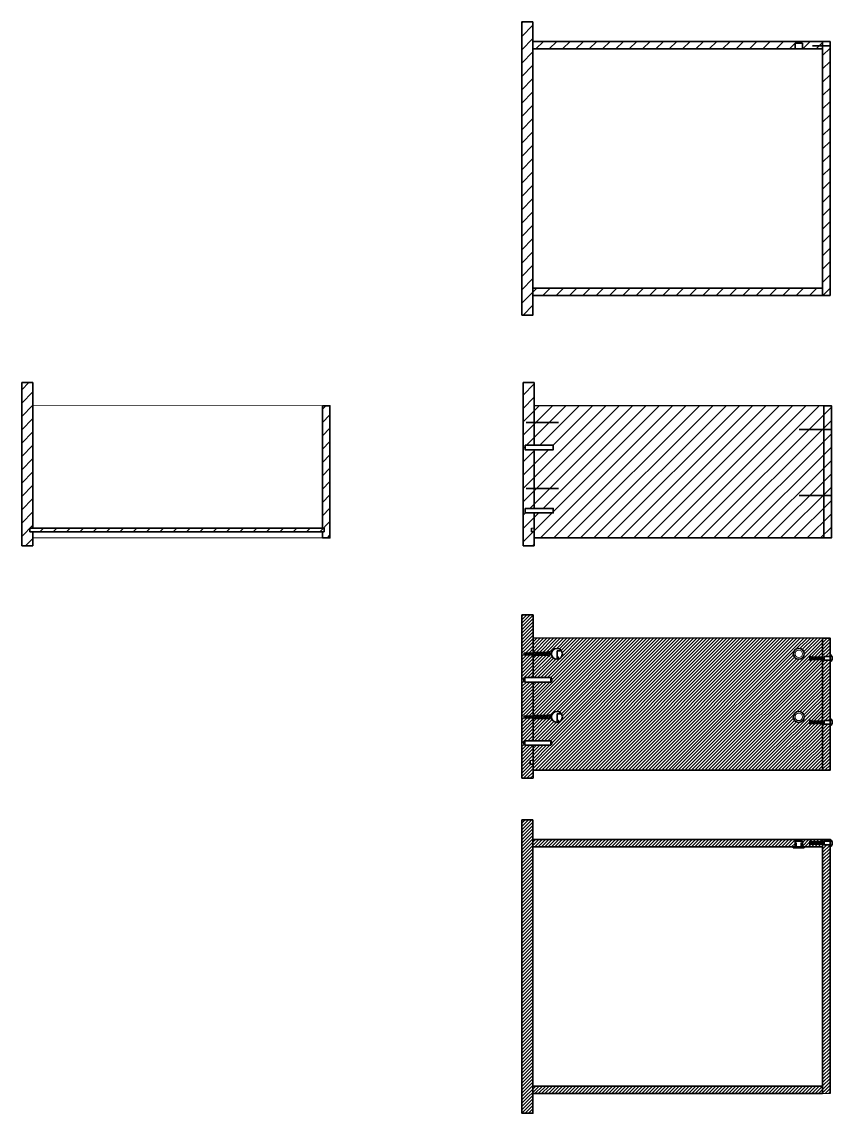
# Model space of a CAD drawing. Header units: centimetres. Extents: x -22520 to 4817, y -4630 to 5423.
# Drawn here: x -691 to 400, y -2115 to -645 of the extents above; entities that cross this region are included whole.
import ezdxf

# ---------------------------------------------------------------- set-up
doc = ezdxf.new("R2010")
doc.units = ezdxf.units.CM
for name, color, linetype, lineweight in [('A-ELEV-MBE', 7, 'Continuous', 18), ('A-SECT-MCUT', 7, 'Continuous', 35), ('A-SECT-MCUT1', 7, 'Continuous', 35)]:
    doc.layers.add(name, color=color, linetype=linetype, lineweight=lineweight)

msp = doc.modelspace()

# ---------------------------------------------------------------- hatches: boundary and pattern name
at = {"layer": 'A-SECT-MCUT', "true_color": 0x636466}
h = msp.add_hatch(dxfattribs=at)
h.set_pattern_fill('ANSI31', color=251, scale=4)
h.paths.add_polyline_path([(-3.1, -645.1), (-18.1, -645.1), (-18.1, -1040.1), (-3.1, -1040.1)])
h.paths.add_polyline_path([(397, -677.5), (387, -677.5), (387, -1013.6), (397, -1013.6)])
h.paths.add_polyline_path([(387, -1003.6), (-3.1, -1003.6), (-3.1, -1013.6), (387, -1013.6)])
h.paths.add_polyline_path([(387, -671.6), (-3.1, -671.6), (-3.1, -681.6), (349.8, -681.6), (349.8, -674), (359.8, -674), (359.8, -681.6), (387, -681.6), (387, -677.5)])
h.paths.add_polyline_path([(397, -671.6), (387, -671.6), (387, -677.5), (397, -677.5)])
at = {"layer": 'A-SECT-MCUT', "lineweight": 13, "true_color": 0x636466}
h = msp.add_hatch(dxfattribs=at)
h.set_pattern_fill('ANSI31', color=251, scale=4)
h.paths.add_polyline_path([(-676.5, -1130.9), (-691.5, -1130.9), (-691.5, -1350.9), (-676.5, -1350.9), (-676.5, -1331.9), (-680.5, -1331.9), (-680.5, -1326.9), (-676.5, -1326.9)])
h.paths.add_polyline_path([(-284.5, -1326.9), (-680.5, -1326.9), (-680.5, -1331.9), (-676.5, -1331.9), (-284.5, -1331.9)])
h.paths.add_polyline_path([(-276.5, -1162.1), (-286.5, -1162.1), (-286.5, -1326.9), (-284.5, -1326.9), (-284.5, -1331.9), (-286.5, -1331.9), (-286.5, -1340.1), (-276.5, -1340.1)])
h = msp.add_hatch(dxfattribs=at)
h.set_pattern_fill('ANSI31', color=251, scale=4)
h.paths.add_polyline_path([(388.7, -1162.1), (-1.3, -1161.9), (-1.3, -1215.4), (22.7, -1215.4), (24.2, -1216.9), (24.2, -1219.9), (22.7, -1221.4), (-1.3, -1221.4), (-1.3, -1300.4), (22.7, -1300.4), (24.2, -1301.9), (24.2, -1304.9), (22.7, -1306.4), (-1.3, -1306.4), (-1.3, -1331.9), (-1.3, -1339.9), (388.7, -1340.1), (388.7, -1331.9), (388.7, -1277.9)])
h.paths.add_polyline_path([(-1.3, -1130.9), (-16.3, -1130.9), (-16.3, -1350.9), (-1.3, -1350.9), (-1.3, -1331.9), (-5.3, -1331.9), (-5.3, -1326.9), (-1.3, -1326.9), (-1.3, -1306.4), (-12.3, -1306.4), (-13.8, -1304.9), (-13.8, -1301.9), (-12.3, -1300.4), (-1.3, -1300.4), (-1.3, -1221.4), (-12.3, -1221.4), (-13.8, -1219.9), (-13.8, -1216.9), (-12.3, -1215.4), (-1.3, -1215.4)])
h.paths.add_polyline_path([(398.7, -1162.1), (388.7, -1162.1), (388.7, -1194), (398.7, -1194)])
h.paths.add_polyline_path([(398.7, -1194), (388.7, -1194), (388.7, -1277.9), (388.7, -1282.9), (398.7, -1282.9)])
h.paths.add_polyline_path([(398.7, -1282.9), (388.7, -1282.9), (388.7, -1331.9), (388.7, -1340.1), (398.7, -1340.1)])
h = msp.add_hatch(dxfattribs=at)
h.set_pattern_fill('ANSI31', color=251)
h.paths.add_polyline_path([(387, -1503.3), (372, -1503.3), (372, -1504.7), (371.3, -1504.7), (369.8, -1504.7), (369.8, -1499.7), (372, -1499.7), (372, -1501.2), (387, -1501.2), (387, -1499.7), (387, -1474.9), (-3, -1474.7), (-3, -1492.7, 0.333333), (-0.3, -1494.2), (17, -1494.2, 0.257195), (19, -1492.7), (19, -1495.2), (21.8, -1495.2, -0.933988), (36.5, -1496.2, -0.933988), (21.8, -1497.2), (19, -1497.2), (19, -1499.7, 0.333333), (16.3, -1498.2), (-1, -1498.2, 0.257195), (-3, -1499.7), (-3, -1528.2), (21, -1528.2), (22.5, -1529.7), (22.5, -1532.7), (21, -1534.2), (-3, -1534.2), (-3, -1577.7, 0.333333), (-0.3, -1579.2), (17, -1579.2, 0.257195), (19, -1577.7), (19, -1580.2), (21.8, -1580.2, -0.933988), (36.5, -1581.2, -0.933988), (21.8, -1582.2), (19, -1582.2), (19, -1584.7, 0.333333), (16.3, -1583.2), (-1, -1583.2, 0.257195), (-3, -1584.7), (-3, -1613.2), (21, -1613.2), (22.5, -1614.7), (22.5, -1617.7), (21, -1619.2), (-3, -1619.2), (-3, -1644.7), (-3, -1652.7), (387, -1652.9), (387, -1644.7), (387, -1590.7), (387, -1589.4), (372, -1589.4), (372, -1590.8), (371.3, -1590.8), (369.8, -1590.8), (369.8, -1585.8), (372, -1585.8), (372, -1587.3), (387, -1587.3), (387, -1585.8)])
h.paths.add_polyline_path([(347.5, -1496.2, -1), (362.2, -1496.2, -1)], flags=16)
h.paths.add_polyline_path([(349.8, -1496.2, -1), (359.8, -1496.2, -1)], flags=0)
h.paths.add_polyline_path([(362.2, -1581.2, -1), (347.5, -1581.2, -1)], flags=16)
h.paths.add_polyline_path([(359.8, -1581.2, -1), (349.8, -1581.2, -1)], flags=0)
h.paths.add_polyline_path([(397, -1504.7), (389.1, -1504.7), (389.1, -1503.3), (387, -1503.3), (387, -1585.8), (387, -1585.9), (387, -1587.3), (389.1, -1587.3), (389.1, -1585.8), (397, -1585.8)])
h.paths.add_polyline_path([(397, -1474.9), (387, -1474.9), (387, -1499.7), (387, -1501.2), (389.1, -1501.2), (389.1, -1499.7), (397, -1499.7)])
h.paths.add_polyline_path([(397, -1590.8), (389.1, -1590.8), (389.1, -1589.4), (387, -1589.4), (387, -1590.7), (387, -1644.7), (387, -1652.9), (397, -1652.9)])
h.paths.add_polyline_path([(-3, -1443.7), (-18, -1443.7), (-18, -1663.7), (-3, -1663.7), (-3, -1644.7), (-7, -1644.7), (-7, -1639.7), (-3, -1639.7), (-3, -1619.2), (-14, -1619.2), (-15.5, -1617.7), (-15.5, -1614.7), (-14, -1613.2), (-3, -1613.2), (-3, -1584.7), (-3, -1582.4), (-15, -1582.4), (-15, -1580.1), (-3, -1580.1), (-3, -1577.7), (-3, -1534.2), (-14, -1534.2), (-15.5, -1532.7), (-15.5, -1529.7), (-14, -1528.2), (-3, -1528.2), (-3, -1499.7), (-3, -1497.4), (-15, -1497.4), (-15, -1495.1), (-3, -1495.1)])
h = msp.add_hatch(dxfattribs=at)
h.set_pattern_fill('ANSI31', color=251)
h.paths.add_polyline_path([(397, -1746.3), (387, -1746.3), (387, -1750), (389.1, -1750), (389.1, -1748.6), (397, -1748.6)])
h.paths.add_polyline_path([(397, -1753.6), (388, -1753.6), (388, -1752.1), (387, -1752.1), (387, -2088.3), (397, -2088.3)])
h.paths.add_polyline_path([(-3.1, -1719.8), (-18.1, -1719.8), (-18.1, -2114.8), (-3.1, -2114.8)])
h.paths.add_polyline_path([(387, -2078.3), (-3.1, -2078.3), (-3.1, -2088.3), (387, -2088.3)])
h = msp.add_hatch(dxfattribs=at)
h.set_pattern_fill('ANSI31', color=251)
h.paths.add_polyline_path([(349.8, -1748.7), (359.8, -1748.7), (359.8, -1756.3), (387, -1756.3), (387, -1753.6), (387, -1752.1), (371.2, -1752.1), (371.2, -1753.6), (369.8, -1753.6), (369.8, -1748.6), (372, -1748.6), (372, -1750), (387, -1750), (387, -1746.3), (-3.1, -1746.3), (-3.1, -1756.3), (349.8, -1756.3)])

# ---------------------------------------------------------------- linework, layer by layer
at = {"layer": 'A-ELEV-MBE'}
for p, q in [((-676.5, -1161.9), (-286.5, -1162.1)), ((-676.5, -1326.9), (-680.5, -1326.9)), ((-680.5, -1326.9), (-680.5, -1331.9)), ((-680.5, -1326.9), (-680.5, -1331.9)), ((-680.5, -1331.9), (-676.5, -1331.9)), ((-284.5, -1331.9), (-284.5, -1326.9)), ((-1.3, -1326.9), (-5.3, -1326.9)), ((-676.5, -1339.9), (-286.5, -1340.1)), ((-3, -1639.7), (-7, -1639.7)), ((351.3, -1756.3), (351.3, -1750.8)), ((351.8, -1750.8), (351.3, -1750.8)), ((351.8, -1756.3), (351.8, -1750.8)), ((358.3, -1750.8), (357.8, -1750.8)), ((357.8, -1750.8), (357.8, -1756.3)), ((358.3, -1756.3), (358.3, -1750.8)), ((-3.1, -2078.3), (-3.1, -2088.3)), ((387, -2078.3), (387, -2088.3)), ((397, -2088.3), (387, -2088.3))]:
    msp.add_line(p, q, dxfattribs=at)
for centre in [(354.8, -1496.2), (354.8, -1581.2)]:
    msp.add_circle(centre, 5, dxfattribs=at)
at = {"layer": 'A-SECT-MCUT'}
for p, q in [((-3.1, -671.6), (387, -671.6)), ((349.8, -674), (359.8, -674)), ((349.8, -681.6), (349.8, -674)), ((359.8, -681.6), (359.8, -674)), ((397, -671.6), (387, -671.6)), ((387, -671.6), (387, -681.6)), ((397, -671.6), (397, -1013.6)), ((-3.1, -681.6), (387, -681.6)), ((373.4, -677.5), (397, -677.5)), ((387, -677.5), (387, -1013.6)), ((-3.1, -1003.6), (387, -1003.6)), ((-3.1, -1003.6), (-3.1, -1013.6)), ((-3.1, -1013.6), (387, -1013.6)), ((387, -1003.6), (387, -1013.6)), ((397, -1013.6), (387, -1013.6)), ((-691.5, -1130.9), (-691.5, -1350.9)), ((-691.5, -1130.9), (-676.5, -1130.9)), ((-676.5, -1130.9), (-676.5, -1326.9)), ((-16.3, -1130.9), (-16.3, -1350.9)), ((-16.3, -1130.9), (-1.3, -1130.9)), ((-1.3, -1130.9), (-1.3, -1215.4)), ((-1.3, -1161.9), (388.7, -1162.1)), ((-1.3, -1221.4), (-1.3, -1300.4)), ((-1.3, -1306.4), (-1.3, -1331.9)), ((-284.5, -1326.9), (-680.5, -1326.9)), ((-680.5, -1331.9), (-680.5, -1326.9)), ((-284.5, -1331.9), (-680.5, -1331.9)), ((-676.5, -1331.9), (-676.5, -1350.9)), ((-284.5, -1331.9), (-284.5, -1326.9)), ((-5.3, -1326.9), (-5.3, -1331.9)), ((-5.3, -1326.9), (-5.3, -1331.9)), ((-5.3, -1331.9), (-5.3, -1326.9)), ((-5.3, -1331.9), (-1.3, -1331.9)), ((-1.3, -1331.9), (-1.3, -1350.9)), ((-691.5, -1350.9), (-676.5, -1350.9)), ((-16.3, -1350.9), (-1.3, -1350.9)), ((-1.3, -1339.9), (388.7, -1340.1)), ((-18, -1443.7), (-18, -1663.7)), ((-18, -1443.7), (-3, -1443.7)), ((-3, -1443.7), (-3, -1528.2)), ((-3, -1474.7), (387, -1474.9)), ((397, -1506.5), (397, -1497.9)), ((397.7, -1497.2), (397.7, -1497.2)), ((369.8, -1504.7), (369.8, -1499.7)), ((371.3, -1499.7), (369.8, -1499.7)), ((371.3, -1504.7), (369.8, -1504.7)), ((371.3, -1504.7), (371.3, -1499.7)), ((389.1, -1501.2), (371.3, -1501.2)), ((389.1, -1503.3), (371.3, -1503.3)), ((372, -1501.2), (372, -1499.7)), ((372, -1504.7), (372, -1503.3)), ((373, -1501.2), (373, -1499.7)), ((373, -1504.7), (373, -1503.3)), ((374.1, -1501.2), (374.1, -1499.7)), ((374.1, -1504.7), (374.1, -1503.3)), ((375.2, -1501.2), (375.2, -1499.7)), ((375.2, -1504.7), (375.2, -1503.3)), ((376.3, -1501.2), (376.3, -1499.7)), ((376.3, -1504.7), (376.3, -1503.3)), ((377.3, -1501.2), (377.3, -1499.7)), ((377.3, -1504.7), (377.3, -1503.3)), ((378.4, -1501.2), (378.4, -1499.7)), ((378.4, -1504.7), (378.4, -1503.3)), ((379.5, -1501.2), (379.5, -1499.7)), ((379.5, -1504.7), (379.5, -1503.3)), ((380.5, -1501.2), (380.5, -1499.7)), ((380.5, -1504.7), (380.5, -1503.3)), ((381.6, -1501.2), (381.6, -1499.7)), ((381.6, -1504.7), (381.6, -1503.3)), ((382.7, -1501.2), (382.7, -1499.7)), ((382.7, -1504.7), (382.7, -1503.3)), ((383.8, -1501.2), (383.8, -1499.7)), ((383.8, -1504.7), (383.8, -1503.3)), ((384.8, -1501.2), (384.8, -1499.7)), ((384.8, -1504.7), (384.8, -1503.3)), ((385.9, -1501.2), (385.9, -1499.7)), ((385.9, -1504.7), (385.9, -1503.3)), ((387, -1501.2), (387, -1499.7)), ((387, -1504.7), (387, -1503.3)), ((388, -1501.2), (388, -1499.7)), ((388, -1504.7), (388, -1503.3)), ((389.1, -1499.7), (397, -1499.7)), ((389.1, -1504.7), (389.1, -1499.7)), ((397, -1504.7), (389.1, -1504.7)), ((397.7, -1507.2), (397.7, -1507.2)), ((-3, -1534.2), (-3, -1613.2)), ((369.8, -1590.8), (369.8, -1585.8)), ((371.3, -1585.8), (369.8, -1585.8)), ((371.3, -1590.8), (371.3, -1585.8)), ((372, -1587.3), (372, -1585.8)), ((373, -1587.3), (373, -1585.8)), ((374.1, -1587.3), (374.1, -1585.8)), ((375.2, -1587.3), (375.2, -1585.8)), ((376.3, -1587.3), (376.3, -1585.8)), ((377.3, -1587.3), (377.3, -1585.8)), ((378.4, -1587.3), (378.4, -1585.8)), ((379.5, -1587.3), (379.5, -1585.8)), ((380.5, -1587.3), (380.5, -1585.8)), ((381.6, -1587.3), (381.6, -1585.8)), ((382.7, -1587.3), (382.7, -1585.8)), ((383.8, -1587.3), (383.8, -1585.8)), ((384.8, -1587.3), (384.8, -1585.8)), ((385.9, -1587.3), (385.9, -1585.8)), ((387, -1587.3), (387, -1585.8)), ((388, -1587.3), (388, -1585.8)), ((389.1, -1585.8), (397, -1585.8)), ((389.1, -1590.8), (389.1, -1585.8)), ((397, -1592.6), (397, -1584.1)), ((397.7, -1583.3), (397.7, -1583.3)), ((371.3, -1590.8), (369.8, -1590.8)), ((389.1, -1587.3), (371.3, -1587.3)), ((389.1, -1589.4), (371.3, -1589.4)), ((372, -1590.8), (372, -1589.4)), ((373, -1590.8), (373, -1589.4)), ((374.1, -1590.8), (374.1, -1589.4)), ((375.2, -1590.8), (375.2, -1589.4)), ((376.3, -1590.8), (376.3, -1589.4)), ((377.3, -1590.8), (377.3, -1589.4)), ((378.4, -1590.8), (378.4, -1589.4)), ((379.5, -1590.8), (379.5, -1589.4)), ((380.5, -1590.8), (380.5, -1589.4)), ((381.6, -1590.8), (381.6, -1589.4)), ((382.7, -1590.8), (382.7, -1589.4)), ((383.8, -1590.8), (383.8, -1589.4)), ((384.8, -1590.8), (384.8, -1589.4)), ((385.9, -1590.8), (385.9, -1589.4)), ((387, -1590.8), (387, -1589.4)), ((388, -1590.8), (388, -1589.4)), ((397, -1590.8), (389.1, -1590.8)), ((397.7, -1593.3), (397.7, -1593.3)), ((-3, -1619.2), (-3, -1644.7)), ((-7, -1639.7), (-7, -1644.7)), ((-7, -1639.7), (-7, -1644.7)), ((-7, -1644.7), (-7, -1639.7)), ((-7, -1644.7), (-3, -1644.7)), ((-3, -1644.7), (-3, -1663.7)), ((-3, -1652.7), (387, -1652.9)), ((-18, -1663.7), (-3, -1663.7)), ((-3.1, -1746.3), (387, -1746.3)), ((-3.1, -1756.3), (387, -1756.3)), ((387, -1752.1), (387, -2088.3)), ((397, -1753.6), (397, -2088.3)), ((-3.1, -2078.3), (387, -2078.3)), ((-3.1, -2088.3), (387, -2088.3))]:
    msp.add_line(p, q, dxfattribs=at)
for points in [[(-3.1, -645.1), (-3.1, -1040.1), (-18.1, -1040.1), (-18.1, -645.1)], [(-13.8, -1215.4), (24.2, -1215.4), (24.2, -1221.4), (-13.8, -1221.4)], [(-13.8, -1300.4), (24.2, -1300.4), (24.2, -1306.4), (-13.8, -1306.4)], [(-3.1, -1719.8), (-3.1, -2114.8), (-18.1, -2114.8), (-18.1, -1719.8)]]:
    msp.add_lwpolyline(points, close=True, dxfattribs=at)
for points in [[(-286.5, -1326.9), (-286.5, -1162.1), (-276.5, -1162.1), (-276.5, -1340.1), (-286.5, -1340.1), (-286.5, -1331.9)], [(388.7, -1277.9), (388.7, -1162.1), (398.7, -1162.1), (398.7, -1340.1), (388.7, -1340.1), (388.7, -1331.9)], [(388.7, -1331.9), (388.7, -1277.9)], [(387, -1499.7), (387, -1474.9), (397, -1474.9), (397, -1652.9), (387, -1652.9), (387, -1644.7)], [(387, -1501.2), (387, -1499.7)], [(387, -1585.9), (387, -1503.3)], [(387, -1644.7), (387, -1590.7)]]:
    msp.add_lwpolyline(points, dxfattribs=at)
for centre, radius, start, end in [((397.7, -1497.9), 0.714, 90, 180), ((392.9, -1502.2), 6.91, 313.648, 46.352), ((397.7, -1506.5), 0.714, 180, 270), ((397.7, -1584.1), 0.714, 90, 180), ((392.9, -1588.3), 6.91, 313.648, 46.352), ((397.7, -1592.6), 0.714, 180, 270)]:
    msp.add_arc(centre, radius, start, end, dxfattribs=at)
at = {"layer": 'A-SECT-MCUT1'}
for p, q in [((-12.4, -1184.7), (31.1, -1184.7)), ((355.4, -1194), (398.8, -1194)), ((-12.4, -1273.7), (31.1, -1273.7)), ((355.4, -1282.9), (398.8, -1282.9)), ((-15, -1495.1), (-15, -1497.4)), ((-13.7, -1498.2), (-12.5, -1494.2)), ((-12.4, -1498.2), (-11.2, -1494.2)), ((-11.2, -1498.2), (-10, -1494.2)), ((-9.9, -1498.2), (-8.8, -1494.2)), ((-8.7, -1498.2), (-7.5, -1494.2)), ((-7.4, -1498.2), (-6.3, -1494.2)), ((-6.2, -1498.2), (-5, -1494.2)), ((-4.9, -1498.2), (-3.8, -1494.2)), ((-3, -1492.7), (-3, -1499.7)), ((17, -1494.2), (-1, -1494.2)), ((-1, -1496.2), (-1, -1496.2)), ((-1, -1498.2), (17, -1498.2)), ((-1, -1498.2), (-1, -1498.2)), ((16, -1494.7), (0, -1494.7)), ((0, -1495.2), (16, -1495.2)), ((16, -1497.2), (0, -1497.2)), ((16, -1497.7), (0, -1497.7)), ((17, -1496.2), (17, -1496.2)), ((17, -1498.2), (17, -1498.2)), ((19, -1492.7), (19, -1499.7)), ((21.8, -1495.2), (19, -1495.2)), ((21.8, -1497.2), (19, -1497.2)), ((35.2, -1492.1), (29.5, -1492.1)), ((29.5, -1492.1), (29.5, -1503.6)), ((29.5, -1500.4), (31, -1500.4)), ((31, -1500.4), (31, -1503.3)), ((-14, -1528.2), (-15.5, -1529.7)), ((-14, -1528.2), (-14, -1534.2)), ((21, -1528.2), (-14, -1528.2)), ((21, -1528.2), (22.5, -1529.7)), ((21, -1528.2), (21, -1534.2)), ((-15.5, -1529.7), (-15.5, -1532.7)), ((-14, -1534.2), (-15.5, -1532.7)), ((21, -1534.2), (-14, -1534.2)), ((21, -1534.2), (22.5, -1532.7)), ((22.5, -1532.7), (22.5, -1529.7)), ((-15, -1580.1), (-15, -1582.4)), ((-13.7, -1583.2), (-12.5, -1579.2)), ((-12.4, -1583.2), (-11.2, -1579.2)), ((-11.2, -1583.2), (-10, -1579.2)), ((-9.9, -1583.2), (-8.8, -1579.2)), ((-8.7, -1583.2), (-7.5, -1579.2)), ((-7.4, -1583.2), (-6.3, -1579.2)), ((-6.2, -1583.2), (-5, -1579.2)), ((-4.9, -1583.2), (-3.8, -1579.2)), ((-3, -1577.7), (-3, -1584.7)), ((17, -1579.2), (-1, -1579.2)), ((-1, -1581.2), (-1, -1581.2)), ((-1, -1583.2), (17, -1583.2)), ((-1, -1583.2), (-1, -1583.2)), ((16, -1579.7), (0, -1579.7)), ((0, -1580.2), (16, -1580.2)), ((16, -1582.2), (0, -1582.2)), ((16, -1582.7), (0, -1582.7)), ((17, -1581.2), (17, -1581.2)), ((17, -1583.2), (17, -1583.2)), ((19, -1577.7), (19, -1584.7)), ((21.8, -1580.2), (19, -1580.2)), ((21.8, -1582.2), (19, -1582.2)), ((35.2, -1577.1), (29.5, -1577.1)), ((29.5, -1577.1), (29.5, -1588.6)), ((29.5, -1585.4), (31, -1585.4)), ((31, -1585.4), (31, -1588.3)), ((-14, -1613.2), (-15.5, -1614.7)), ((-15.5, -1614.7), (-15.5, -1617.7)), ((-14, -1613.2), (-14, -1619.2)), ((21, -1613.2), (-14, -1613.2)), ((21, -1613.2), (22.5, -1614.7)), ((21, -1613.2), (21, -1619.2)), ((22.5, -1617.7), (22.5, -1614.7)), ((-14, -1619.2), (-15.5, -1617.7)), ((21, -1619.2), (-14, -1619.2)), ((21, -1619.2), (22.5, -1617.7)), ((349.8, -1748.7), (359.8, -1748.7)), ((349.8, -1756.3), (349.8, -1748.7)), ((359.8, -1756.3), (359.8, -1748.7)), ((369.8, -1748.6), (369.8, -1753.6)), ((371.2, -1748.6), (369.8, -1748.6)), ((371.2, -1748.6), (371.2, -1753.6)), ((372, -1748.6), (372, -1750)), ((373, -1748.6), (373, -1750)), ((374.1, -1748.6), (374.1, -1750)), ((375.2, -1748.6), (375.2, -1750)), ((376.2, -1748.6), (376.2, -1750)), ((377.3, -1748.6), (377.3, -1750)), ((378.4, -1748.6), (378.4, -1750)), ((379.5, -1748.6), (379.5, -1750)), ((380.5, -1748.6), (380.5, -1750)), ((381.6, -1748.6), (381.6, -1750)), ((382.7, -1748.6), (382.7, -1750)), ((383.7, -1748.6), (383.7, -1750)), ((384.8, -1748.6), (384.8, -1750)), ((385.9, -1748.6), (385.9, -1750)), ((397, -1746.3), (387, -1746.3)), ((387, -1746.3), (387, -1750)), ((388, -1748.6), (388, -1750)), ((397, -1748.6), (389.1, -1748.6)), ((389.1, -1748.6), (389.1, -1753.6)), ((397, -1746.8), (397, -1755.4)), ((397.7, -1746.1), (397.7, -1746.1)), ((347.5, -1757.3), (347.5, -1756.3)), ((362.2, -1756.3), (347.5, -1756.3)), ((362.2, -1757.3), (347.5, -1757.3)), ((362.2, -1756.3), (362.2, -1757.3)), ((371.2, -1753.6), (369.8, -1753.6)), ((389.1, -1750), (371.2, -1750)), ((387, -1752.1), (371.2, -1752.1)), ((372, -1752.1), (372, -1753.6)), ((373, -1752.1), (373, -1753.6)), ((374.1, -1752.1), (374.1, -1753.6)), ((375.2, -1752.1), (375.2, -1753.6)), ((376.2, -1752.1), (376.2, -1753.6)), ((377.3, -1752.1), (377.3, -1753.6)), ((378.4, -1752.1), (378.4, -1753.6)), ((379.5, -1752.1), (379.5, -1753.6)), ((380.5, -1752.1), (380.5, -1753.6)), ((381.6, -1752.1), (381.6, -1753.6)), ((382.7, -1752.1), (382.7, -1753.6)), ((383.7, -1752.1), (383.7, -1753.6)), ((384.8, -1752.1), (384.8, -1753.6)), ((385.9, -1752.1), (385.9, -1753.6)), ((389.1, -1752.1), (387, -1752.1)), ((387, -1752.1), (387, -1756.3)), ((388, -1752.1), (388, -1753.6)), ((389.1, -1753.6), (397, -1753.6)), ((397.7, -1756.1), (397.7, -1756.1))]:
    msp.add_line(p, q, dxfattribs=at)
for points in [[(-3, -1495.1), (-15, -1495.1)], [(-15, -1497.4), (-3, -1497.4)], [(-3, -1580.1), (-15, -1580.1)], [(-15, -1582.4), (-3, -1582.4)]]:
    msp.add_lwpolyline(points, dxfattribs=at)
for centre in [(29.1, -1496.2), (354.8, -1496.2), (29.1, -1581.2), (354.8, -1581.2)]:
    msp.add_circle(centre, 7.35, dxfattribs=at)
for centre, radius, start, end in [((-0.7, -1491.7), 2.59, 204.283, 261.9772), ((-0.7, -1500.8), 2.59, 98.0228, 155.717), ((0, -1496.2), 1, 90, 180), ((0, -1496.2), 1, 180, 270), ((0, -1493.7), 1, 210, 270), ((0, -1498.7), 1, 90, 150), ((16, -1493.7), 1, 270, 330), ((16, -1496.2), 1, 0, 90), ((16, -1496.2), 1, 270, 0), ((16, -1498.7), 1, 30, 90), ((16.6, -1491.7), 2.59, 278.0228, 335.717), ((16.6, -1500.8), 2.59, 24.283, 81.9772), ((-0.7, -1576.7), 2.59, 204.283, 261.9772), ((-0.7, -1585.8), 2.59, 98.0228, 155.717), ((0, -1581.2), 1, 90, 180), ((0, -1581.2), 1, 180, 270), ((0, -1578.7), 1, 210, 270), ((0, -1583.7), 1, 90, 150), ((16, -1578.7), 1, 270, 330), ((16, -1581.2), 1, 0, 90), ((16, -1581.2), 1, 270, 0), ((16, -1583.7), 1, 30, 90), ((16.6, -1576.7), 2.59, 278.0228, 335.717), ((16.6, -1585.8), 2.59, 24.283, 81.9772), ((397.7, -1746.8), 0.714, 90, 180), ((392.9, -1751.1), 6.91, 313.648, 46.352), ((397.7, -1755.4), 0.714, 180, 270)]:
    msp.add_arc(centre, radius, start, end, dxfattribs=at)

doc.saveas('drawing.dxf')
